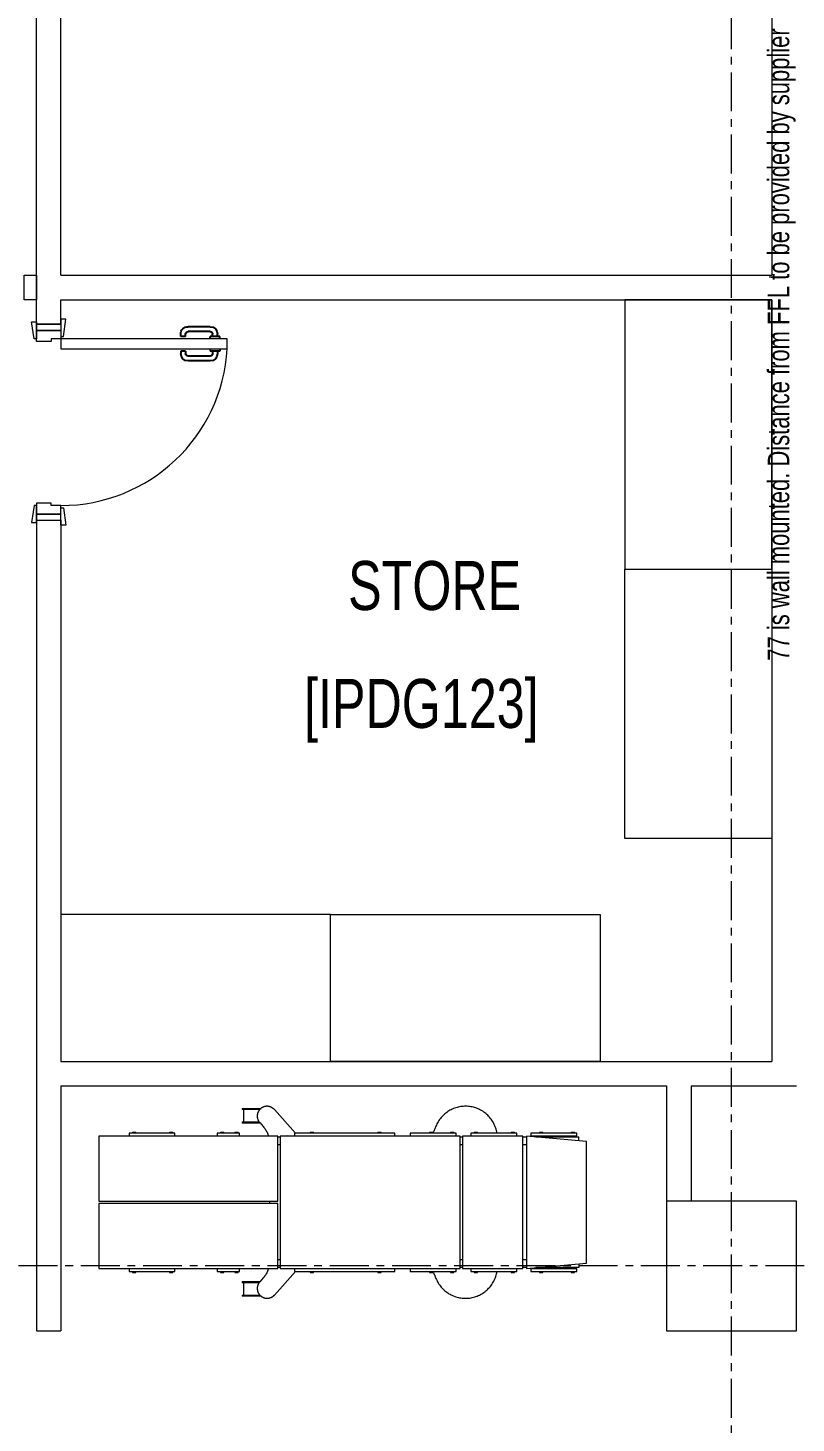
# Model space of a CAD drawing. Header units: millimetres. Extents: x 26027 to 581921, y 7230 to 233891.
# Drawn here: x 485127 to 488262, y 192654 to 198350 of the extents above; entities that cross this region are included whole.
import ezdxf

# ---------------------------------------------------------------- set-up
doc = ezdxf.new("R2010")
doc.units = ezdxf.units.MM
doc.header["$LTSCALE"] = 5
doc.linetypes.add('CENTER', pattern=[50.8, 31.75, -6.35, 6.35, -6.35])
for name, color, linetype, lineweight in [('72_EGR_BASE_TEXT', 7, 'Continuous', 5), ('A-GENM', 17, 'Continuous', 5), ('Aluminum', 7, 'Continuous', 5), ('Medical Equipment and Furniture', 163, 'Continuous', 0), ('Medical Equipment and Furniture1', 163, 'Continuous', 5), ('Structure', 20, 'Continuous', 5), ('Walls', 32, 'Continuous', 5)]:
    doc.layers.add(name, color=color, linetype=linetype, lineweight=lineweight)
doc.layers.add('axes', color=9, linetype='Continuous')
doc.layers.add('GE-ARCHITECTURAL_ELEMENTS', color=8, linetype='Continuous')
doc.layers.add('Wooden Joinery', color=7, linetype='Continuous', lineweight=5, true_color=0xffdcd1)
doc.styles.add('X3G_ENTITY_257CFD', font='swisscl.ttf', dxfattribs={"height": 200})
doc.styles.add('X3G_ENTITY_2587EA', font='swisscl.ttf', dxfattribs={"height": 200})

# ---------------------------------------------------------------- blocks, each defined once
blk = doc.blocks.new('4 STORAGE SHELVES - STAINLESS STEEL - 110X60x180')
at = {"layer": 'Medical Equipment and Furniture1'}
blk.add_lwpolyline([(285.5706, -199.093), (286.6706, -199.093), (286.6706, -198.493), (285.5706, -198.493)], close=True, dxfattribs=at)
blk = doc.blocks.new('A$C72370EFE')
at = {"layer": 'GE-ARCHITECTURAL_ELEMENTS'}
for p, q in [((-0.01, -0.04), (-0.02, -0.04)), ((-0.01, -0.03), (-0.01, -0.07)), ((0, -0.03), (-0.01, -0.03)), ((0.04, -0.03), (0.05, -0.03)), ((0.05, -0.03), (0.05, -0.07)), ((0.05, -0.04), (0.06, -0.04)), ((-0.05, -0.07), (-0.05, -0.16)), ((-0.03, -0.07), (-0.03, -0.16)), ((-0.01, -0.06), (-0.02, -0.06)), ((0, -0.07), (-0.01, -0.07)), ((0.04, -0.07), (0.05, -0.07)), ((0.05, -0.06), (0.06, -0.06)), ((0.07, -0.07), (0.07, -0.16)), ((0.09, -0.07), (0.09, -0.16)), ((-0.01, -0.17), (-0.02, -0.17)), ((-0.01, -0.17), (-0.01, -0.19)), ((0.05, -0.17), (0.06, -0.17)), ((0.05, -0.17), (0.05, -0.19)), ((-0.01, -0.19), (-0.02, -0.19)), ((0.05, -0.19), (0.06, -0.19))]:
    blk.add_line(p, q, dxfattribs=at)
for centre, radius, start, end in [((-0.02, -0.07), 0.03, 90, 180), ((0.06, -0.07), 0.03, 0, 90), ((-0.02, -0.07), 0.01, 90, 180), ((0.06, -0.07), 0.01, 0, 90), ((-0.02, -0.16), 0.03, 180, 270), ((-0.02, -0.16), 0.01, 180, 270), ((0.06, -0.16), 0.01, 270, 0), ((0.06, -0.16), 0.03, 270, 0)]:
    blk.add_arc(centre, radius, start, end, dxfattribs=at)
blk = doc.blocks.new('Alphaclassic Pro - Alphaclassic Pro-9807168-Grundriss 1-50')
at = {"layer": 'A-GENM'}
for p, q in [((338.1, 378.6), (252.4, 282.3)), ((339.6, 383.6), (339.6, 379.8)), ((339.6, 383.6), (343.5, 383.6)), ((391.9, 383.6), (469.6, 383.6)), ((469.6, 378.7), (397.3, 378.7)), ((464.6, 328.6), (464.6, 378.6)), ((469.6, 378.7), (469.6, 383.6)), ((-887, 286), (-887, 282.4)), ((-873.4, 286), (-887, 286)), ((-873.4, 282.4), (-873.4, 286)), ((-757.6, 286), (-757.6, 282.4)), ((-744, 286), (-757.6, 286)), ((-744, 282.4), (-744, 286)), ((-642, 286), (-642, 282.4)), ((-628.4, 286), (-642, 286)), ((-628.4, 282.4), (-628.4, 286)), ((-491.3, 286), (-491.3, 282.4)), ((-477.7, 286), (-491.3, 286)), ((-477.7, 282.4), (-477.7, 286)), ((-394.7, 286), (-394.7, 282.4)), ((-381.1, 286), (-394.7, 286)), ((-381.1, 282.4), (-381.1, 286)), ((-317.3, 300.4), (-321.5, 310.8)), ((-308.4, 286), (-308.4, 282.4)), ((-294.8, 286), (-308.4, 286)), ((-294.8, 282.4), (-294.8, 286)), ((-97.2, 286), (-97.2, 282.3)), ((-83.6, 286), (-97.2, 286)), ((-83.6, 282.3), (-83.6, 286)), ((178.9, 286), (178.9, 282.3)), ((192.5, 286), (178.9, 286)), ((192.5, 282.3), (192.5, 286)), ((383.3, 309), (397.9, 325.4)), ((469.6, 323.6), (396.2, 323.6)), ((400, 328.6), (469.6, 328.6)), ((469.6, 323.6), (469.6, 328.6)), ((485.4, 286), (485.4, 282.4)), ((499, 286), (485.4, 286)), ((499, 282.4), (499, 286)), ((544.2, 286), (544.2, 282.4)), ((557.8, 286), (544.2, 286)), ((557.8, 282.4), (557.8, 286)), ((753, 286), (753, 282.4)), ((766.6, 286), (753, 286)), ((766.6, 282.4), (766.6, 286)), ((903.7, 286), (903.7, 282.4)), ((917.3, 286), (903.7, 286)), ((917.3, 282.4), (917.3, 286)), ((-690.4, 270), (-935.4, 248.6)), ((-935.4, 248.6), (-935.4, -248.6)), ((-904, 266.6), (-728.9, 266.6)), ((-904, 251.3), (-904, 266.6)), ((-708.9, 282.4), (-896.3, 282.4)), ((-896.3, 282.4), (-896.3, 271.7)), ((-896.3, 271.7), (-708.9, 271.7)), ((-887, 271.7), (-887, 270)), ((-887, 270), (-873.4, 270)), ((-873.4, 270), (-873.4, 271.7)), ((-757.6, 271.7), (-757.6, 270)), ((-757.6, 270), (-744, 270)), ((-744, 270), (-744, 271.7)), ((-708.9, 271.7), (-708.9, 282.4)), ((-690.4, -270), (-690.4, 270)), ((-690.4, 266.6), (-689, 266.6)), ((-689, 234.2), (-690.4, 234.2)), ((-689, 266.6), (-675.3, 266.6)), ((-675.3, 234.2), (-689, 234.2)), ((-430.4, 270), (-675.4, 270)), ((-675.4, 270), (-675.4, -270)), ((-463.9, 282.4), (-651.3, 282.4)), ((-651.3, 282.4), (-651.3, 271.7)), ((-651.3, 271.7), (-463.9, 271.7)), ((-642, 271.7), (-642, 270)), ((-628.4, 270), (-628.4, 271.7)), ((-571.6, 271.7), (-571.7, 270)), ((-491.3, 271.7), (-491.3, 270)), ((-477.7, 270), (-477.7, 271.7)), ((-463.9, 271.7), (-463.9, 282.4)), ((-430.4, -270), (-430.4, 270)), ((-430.4, 266.6), (-420.4, 266.6)), ((-420.4, 234.2), (-430.4, 234.2)), ((-420.4, 270), (-420.4, -270)), ((314.6, 270), (-420.4, 270)), ((-216.6, 282.4), (-404, 282.4)), ((-404, 282.4), (-404, 271.7)), ((-404, 271.7), (-216.6, 271.7)), ((-394.7, 271.7), (-394.7, 270)), ((-381.1, 270), (-381.1, 271.7)), ((-308.4, 271.7), (-308.4, 270)), ((-294.8, 270), (-294.8, 271.7)), ((-216.6, 271.7), (-216.6, 282.4)), ((256, 282.3), (-154, 282.3)), ((-154, 282.3), (-154, 271.7)), ((-154, 271.7), (256, 271.7)), ((-97.2, 271.7), (-97.2, 270)), ((-83.6, 270), (-83.6, 271.7)), ((178.9, 271.7), (178.9, 270)), ((192.5, 270), (192.5, 271.7)), ((242.8, 271.5), (241.4, 270)), ((256, 271.7), (256, 282.3)), ((314.6, -270), (314.6, 270)), ((314.6, 266.6), (324.6, 266.6)), ((324.6, 234.2), (314.6, 234.2)), ((324.6, 270), (324.6, 5)), ((1054.6, 270), (324.6, 270)), ((571.6, 282.4), (480.2, 282.4)), ((480.2, 282.4), (480.2, 271.7)), ((480.2, 271.7), (571.6, 271.7)), ((485.4, 271.7), (485.4, 270)), ((499, 270), (499, 271.7)), ((544.2, 271.7), (544.2, 270)), ((557.8, 270), (557.8, 271.7)), ((571.6, 271.7), (571.6, 282.4)), ((931.1, 282.4), (743.7, 282.4)), ((743.7, 282.4), (743.7, 271.7)), ((743.7, 271.7), (931.1, 271.7)), ((753, 271.7), (753, 270)), ((766.6, 270), (766.6, 271.7)), ((903.7, 271.7), (903.7, 270)), ((917.3, 270), (917.3, 271.7)), ((931.1, 271.7), (931.1, 282.4)), ((1054.6, 5), (1054.6, 270)), ((324.6, 5), (1054.6, 5)), ((358, -5), (358, 5)), ((1054.6, -5), (324.6, -5)), ((324.6, -5), (324.6, -270)), ((1054.6, -270), (1054.6, -5)), ((-935.4, -248.6), (-690.4, -270)), ((-904, -251.3), (-904, -266.6)), ((-728.9, -266.6), (-904, -266.6)), ((-708.9, -271.7), (-896.3, -271.7)), ((-896.3, -271.7), (-896.3, -282.4)), ((-896.3, -282.4), (-708.9, -282.4)), ((-887, -270), (-887, -271.7)), ((-887, -270), (-873.4, -270)), ((-887, -282.4), (-887, -286)), ((-873.4, -271.7), (-873.4, -270)), ((-873.4, -286), (-873.4, -282.4)), ((-757.6, -270), (-757.6, -271.7)), ((-757.6, -270), (-744, -270)), ((-757.6, -282.4), (-757.6, -286)), ((-744, -271.7), (-744, -270)), ((-744, -286), (-744, -282.4)), ((-708.9, -282.4), (-708.9, -271.7)), ((-690.4, -234.2), (-689, -234.2)), ((-689, -266.6), (-690.4, -266.6)), ((-689, -234.2), (-675.3, -234.2)), ((-675.3, -266.6), (-689, -266.6)), ((-675.4, -270), (-430.4, -270)), ((-463.9, -271.7), (-651.3, -271.7)), ((-651.3, -271.7), (-651.3, -282.4)), ((-651.3, -282.4), (-463.9, -282.4)), ((-642, -270), (-642, -271.7)), ((-642, -282.4), (-642, -286)), ((-628.4, -271.7), (-628.4, -270)), ((-628.4, -286), (-628.4, -282.4)), ((-571.7, -270), (-571.6, -271.7)), ((-491.3, -270), (-491.3, -271.7)), ((-491.3, -282.4), (-491.3, -286)), ((-477.7, -271.7), (-477.7, -270)), ((-477.7, -286), (-477.7, -282.4)), ((-463.9, -282.4), (-463.9, -271.7)), ((-430.4, -234.2), (-420.4, -234.2)), ((-420.4, -266.6), (-430.4, -266.6)), ((-420.4, -270), (314.6, -270)), ((-216.6, -271.7), (-404, -271.7)), ((-404, -271.7), (-404, -282.4)), ((-404, -282.4), (-216.6, -282.4)), ((-394.7, -270), (-394.7, -271.7)), ((-394.7, -282.4), (-394.7, -286)), ((-381.1, -271.7), (-381.1, -270)), ((-381.1, -286), (-381.1, -282.4)), ((-308.4, -270), (-308.4, -271.7)), ((-308.4, -282.4), (-308.4, -286)), ((-294.8, -271.7), (-294.8, -270)), ((-294.8, -286), (-294.8, -282.4)), ((-216.6, -282.4), (-216.6, -271.7)), ((-154, -271.7), (-154, -282.3)), ((256, -271.7), (-154, -271.7)), ((-154, -282.3), (256, -282.3)), ((-97.2, -270), (-97.2, -271.7)), ((-97.2, -282.3), (-97.2, -286)), ((-83.6, -271.7), (-83.6, -270)), ((-83.6, -286), (-83.6, -282.3)), ((178.9, -270), (178.9, -271.7)), ((178.9, -282.3), (178.9, -286)), ((192.5, -271.7), (192.5, -270)), ((192.5, -286), (192.5, -282.3)), ((252.4, -282.3), (338.1, -378.6)), ((256, -282.3), (256, -271.7)), ((314.6, -234.2), (324.6, -234.2)), ((324.6, -266.6), (314.6, -266.6)), ((324.6, -270), (1054.6, -270)), ((571.6, -271.7), (480.2, -271.7)), ((480.2, -271.7), (480.2, -282.4)), ((480.2, -282.4), (571.6, -282.4)), ((485.4, -270), (485.4, -271.7)), ((485.4, -282.4), (485.4, -286)), ((499, -271.7), (499, -270)), ((499, -286), (499, -282.4)), ((544.2, -270), (544.2, -271.7)), ((544.2, -282.4), (544.2, -286)), ((557.8, -271.7), (557.8, -270)), ((557.8, -286), (557.8, -282.4)), ((571.6, -282.4), (571.6, -271.7)), ((931.1, -271.7), (743.7, -271.7)), ((743.7, -271.7), (743.7, -282.4)), ((743.7, -282.4), (931.1, -282.4)), ((753, -270), (753, -271.7)), ((753, -282.4), (753, -286)), ((766.6, -271.7), (766.6, -270)), ((766.6, -286), (766.6, -282.4)), ((903.7, -270), (903.7, -271.7)), ((903.7, -282.4), (903.7, -286)), ((917.3, -271.7), (917.3, -270)), ((917.3, -286), (917.3, -282.4)), ((931.1, -282.4), (931.1, -271.7)), ((-873.4, -286), (-887, -286)), ((-744, -286), (-757.6, -286)), ((-628.4, -286), (-642, -286)), ((-477.7, -286), (-491.3, -286)), ((-381.1, -286), (-394.7, -286)), ((-321.5, -310.8), (-317.3, -300.4)), ((-294.8, -286), (-308.4, -286)), ((-83.6, -286), (-97.2, -286)), ((192.5, -286), (178.9, -286)), ((397.9, -325.4), (383.3, -309)), ((396.2, -323.6), (469.6, -323.6)), ((469.6, -328.6), (400, -328.6)), ((464.6, -378.7), (464.6, -328.6)), ((469.6, -328.6), (469.6, -323.6)), ((499, -286), (485.4, -286)), ((557.8, -286), (544.2, -286)), ((766.6, -286), (753, -286)), ((917.3, -286), (903.7, -286)), ((339.6, -379.8), (339.6, -383.6)), ((343.5, -383.6), (339.6, -383.6)), ((469.6, -383.6), (391.9, -383.6)), ((397.3, -378.7), (469.6, -378.7)), ((469.6, -383.6), (469.6, -378.7))]:
    blk.add_line(p, q, dxfattribs=at)
at = {"layer": 'A-GENM', "flags": 128}
for points in [[(-321.5, 310.8), (-323.6, 315.6), (-325.8, 320.3), (-328.2, 324.9), (-330.8, 329.4), (-333.6, 333.8), (-336.6, 338.1), (-339.7, 342.2), (-343, 346.3), (-346.4, 350.1), (-350, 353.9), (-353.8, 357.5), (-357.7, 360.9), (-361.7, 364.2), (-365.9, 367.4), (-370.1, 370.3), (-374.5, 373.1), (-379, 375.7), (-383.6, 378.2), (-388.3, 380.4), (-393.1, 382.4), (-397.9, 384.3), (-402.9, 386), (-407.9, 387.4), (-412.9, 388.7), (-418, 389.8), (-423.1, 390.6), (-428.3, 391.3), (-433.5, 391.7), (-438.7, 392), (-443.9, 392), (-449.1, 391.8), (-454.2, 391.4), (-459.4, 390.8), (-464.5, 390), (-469.6, 389), (-474.7, 387.8), (-479.7, 386.4), (-484.7, 384.8), (-489.5, 383), (-494.3, 381), (-499, 378.8), (-503.7, 376.4), (-508.2, 373.9), (-512.6, 371.1), (-516.9, 368.2), (-521.1, 365.2), (-525.2, 361.9), (-529.1, 358.5), (-532.9, 354.9), (-536.5, 351.2), (-540, 347.4), (-543.4, 343.4), (-546.5, 339.3), (-549.5, 335), (-552.4, 330.7), (-555, 326.2), (-557.5, 321.6), (-559.8, 317), (-561.9, 312.2), (-563.8, 307.4), (-565.5, 302.5), (-567.1, 297.5), (-568.4, 292.5), (-569.5, 287.4), (-570.4, 282.4)], [(397.9, 325.4), (398.9, 326.6), (399.9, 327.9), (400.8, 329.2), (401.7, 330.5), (402.6, 331.9), (403.3, 333.3), (404.1, 334.7), (404.7, 336.2), (405.3, 337.6), (405.9, 339.1), (406.4, 340.7), (406.8, 342.2), (407.1, 343.8), (407.4, 345.3), (407.7, 346.9), (407.8, 348.5), (408, 350.1), (408, 351.7), (408, 353.3), (407.9, 354.9), (407.7, 356.5), (407.5, 358.1), (407.3, 359.7), (406.9, 361.2), (406.5, 362.8), (406.1, 364.3), (405.5, 365.8), (405, 367.3), (404.3, 368.8), (403.6, 370.2), (402.9, 371.6), (402, 373), (401.2, 374.3), (400.3, 375.7), (399.3, 376.9), (398.3, 378.2), (397.2, 379.3), (396.1, 380.5), (394.9, 381.6), (393.7, 382.6), (392.5, 383.6), (391.2, 384.6), (389.9, 385.5), (388.5, 386.3), (387.1, 387.1), (385.7, 387.9), (384.2, 388.6), (382.8, 389.2), (381.3, 389.7), (379.7, 390.2), (378.2, 390.7), (376.7, 391.1), (375.1, 391.4), (373.5, 391.6), (371.9, 391.8), (370.3, 391.9), (368.7, 392), (367.1, 392), (365.5, 391.9), (363.9, 391.8), (362.3, 391.6), (360.8, 391.3), (359.2, 391), (357.6, 390.6), (356.1, 390.2), (354.6, 389.7), (353.1, 389.1), (351.6, 388.5), (350.2, 387.8), (348.8, 387.1), (347.4, 386.3), (346, 385.4), (344.7, 384.5), (343.4, 383.6), (342.2, 382.5), (341, 381.5), (339.8, 380.4), (338.7, 379.2), (338.1, 378.6)], [(-308.8, 284), (-310.9, 287.4), (-312.8, 290.9), (-314.6, 294.4), (-316.3, 298.1), (-317.3, 300.4)], [(361.9, 270.2), (363.1, 274), (364.4, 277.8), (365.9, 281.5), (367.5, 285.1), (369.3, 288.7), (371.2, 292.2), (373.3, 295.7), (375.5, 299), (377.8, 302.3), (380.2, 305.4), (382.8, 308.5), (383.3, 309)], [(-570.3, -282.7), (-569.4, -287.8), (-568.3, -292.9), (-566.9, -297.9), (-565.4, -302.9), (-563.7, -307.8), (-561.7, -312.6), (-559.6, -317.4), (-557.3, -322), (-554.8, -326.6), (-552.1, -331.1), (-549.3, -335.4), (-546.3, -339.6), (-543.1, -343.7), (-539.7, -347.7), (-536.2, -351.6), (-532.6, -355.3), (-528.8, -358.8), (-524.8, -362.2), (-520.8, -365.4), (-516.6, -368.5), (-512.2, -371.4), (-507.8, -374.1), (-503.3, -376.7), (-498.6, -379), (-493.9, -381.2), (-489.1, -383.2), (-484.2, -385), (-479.3, -386.5), (-474.3, -387.9), (-469.2, -389.1), (-464.1, -390.1), (-459, -390.9), (-453.8, -391.5), (-448.6, -391.8), (-443.4, -392), (-438.2, -391.9), (-433, -391.7), (-427.8, -391.2), (-422.7, -390.6), (-417.6, -389.7), (-412.5, -388.6), (-407.4, -387.3), (-402.4, -385.8), (-397.5, -384.2), (-392.7, -382.3), (-387.9, -380.2), (-383.2, -378), (-378.6, -375.5), (-374.1, -372.9), (-369.8, -370.1), (-365.5, -367.1), (-361.4, -364), (-357.3, -360.7), (-353.5, -357.2), (-349.7, -353.6), (-346.1, -349.8), (-342.7, -345.9), (-339.4, -341.9), (-336.3, -337.7), (-333.4, -333.4), (-330.6, -329), (-328, -324.5), (-325.6, -319.9), (-323.4, -315.2), (-321.5, -310.8)], [(-317.3, -300.4), (-315.7, -296.8), (-314, -293.2), (-312.1, -289.6), (-310.1, -286.2), (-308.4, -283.4)], [(241.4, -270), (242.6, -271.3), (242.8, -271.5)], [(383.3, -309), (380.7, -306), (378.2, -302.8), (375.9, -299.6), (373.7, -296.3), (371.6, -292.9), (369.6, -289.4), (367.8, -285.8), (366.2, -282.1), (364.7, -278.4), (363.3, -274.7), (362.1, -270.9), (361.9, -270)], [(338.1, -378.6), (339.2, -379.8), (340.3, -380.9), (341.5, -382), (342.7, -383), (344, -384), (345.3, -384.9), (346.6, -385.8), (348, -386.6), (349.4, -387.4), (350.8, -388.1), (352.3, -388.8), (353.8, -389.4), (355.3, -389.9), (356.8, -390.4), (358.4, -390.8), (359.9, -391.2), (361.5, -391.5), (363.1, -391.7), (364.7, -391.9), (366.3, -392), (367.9, -392), (369.5, -392), (371.1, -391.9), (372.6, -391.7), (374.2, -391.5), (375.8, -391.2), (377.4, -390.9), (378.9, -390.5), (380.4, -390), (382, -389.5), (383.4, -388.9), (384.9, -388.3), (386.3, -387.5), (387.8, -386.8), (389.1, -386), (390.5, -385.1), (391.8, -384.2), (393, -383.2), (394.3, -382.2), (395.5, -381.1), (396.6, -380), (397.7, -378.8), (398.7, -377.6), (399.7, -376.3), (400.7, -375.1), (401.6, -373.7), (402.4, -372.4), (403.2, -371), (403.9, -369.6), (404.6, -368.1), (405.2, -366.6), (405.8, -365.1), (406.3, -363.6), (406.7, -362.1), (407.1, -360.5), (407.4, -358.9), (407.6, -357.4), (407.8, -355.8), (407.9, -354.2), (408, -352.6), (408, -351), (407.9, -349.4), (407.8, -347.8), (407.6, -346.2), (407.3, -344.6), (407, -343.1), (406.6, -341.5), (406.1, -340), (405.6, -338.4), (405.1, -337), (404.4, -335.5), (403.7, -334), (403, -332.6), (402.2, -331.2), (401.3, -329.9), (400.4, -328.6), (399.5, -327.3), (398.4, -326.1), (397.9, -325.4)]]:
    blk.add_lwpolyline(points, dxfattribs=at)
at = {"layer": 'A-GENM'}
for centre, start, end in [((285.7, 250.9), 75, 105), ((285.7, -250.9), 255, 285)]:
    blk.add_arc(centre, 20, start, end, dxfattribs=at)

msp = doc.modelspace()

# ---------------------------------------------------------------- linework, layer by layer
at = {"layer": 'Aluminum', "elevation": -2.4}
msp.add_lwpolyline([(485112.1, 197240.3), (485112.1, 197340.3), (485162.1, 197340.3), (485162.1, 197240.3)], close=True, dxfattribs=at)
at = {"layer": 'axes', "linetype": 'CENTER', "lineweight": 0}
for p, q in [((487998.8, 120285.6, 0), (487998.8, 210035.3, 0)), ((544175.8, 193295.3, 2.4), (460984.3, 193295.3, 2.4))]:
    msp.add_line(p, q, dxfattribs=at)
at = {"layer": 'Structure', "elevation": 0}
msp.add_lwpolyline([(487733.8, 193030.3), (488263.8, 193030.3), (488263.8, 193560.3), (487733.8, 193560.3)], close=True, dxfattribs=at)
at = {"layer": 'Walls'}
for p, q in [((485162.1, 197140.3, -2.4), (485162.1, 200535.3, -2.4)), ((485262.1, 197340.3, -2.4), (485262.1, 200535.3, -2.4)), ((488163.8, 199230.3, 0), (488163.8, 197340.3, -2.4)), ((485262.1, 197340.3, -2.4), (488163.8, 197340.3, -2.4)), ((485262.1, 197240.3, -2.4), (488163.8, 197240.3, -2.4)), ((485262.1, 197140.3, -2.4), (485262.1, 197240.3, -2.4)), ((488163.8, 197240.3, -2.4), (488163.8, 194130.3, 0)), ((485262.1, 197140.3, -2.4), (485162.1, 197140.3, -2.4)), ((485162.1, 196340.3, -2.4), (485262.1, 196340.3, -2.4)), ((485162.1, 196340.3, -2.4), (485162.1, 193030.3, 0)), ((485262.1, 196340.3, -2.4), (485262.1, 194130.3, 0)), ((485262.1, 194130.3, 0), (488163.8, 194130.3, 0)), ((485262.1, 194030.3, 0), (487733.8, 194030.3, 0)), ((485262.1, 194030.3, 0), (485262.1, 193030.3, 0)), ((487733.8, 194030.3, 0), (487733.8, 193560.3, 0)), ((487833.8, 194030.3, 0), (488263.8, 194030.3, 0)), ((487833.8, 194030.3, 0), (487833.8, 193560.3, 0)), ((485162.1, 193030.3, 0), (485262.1, 193030.3, 0))]:
    msp.add_line(p, q, dxfattribs=at)
at = {"layer": 'Wooden Joinery', "elevation": -2.4}
for points in [[(485262.1, 197090.3), (485272.1, 197090.3), (485282.1, 197160.3), (485262.1, 197160.3)], [(485162.1, 197080.3), (485152.1, 197080.3), (485142.1, 197150.3), (485162.1, 197150.3)], [(485262.1, 197040.3), (485940.9, 197040.3), (485940.9, 197080.3), (485262.1, 197080.3)], [(485162.1, 196400.3), (485152.1, 196400.3), (485142.1, 196330.3), (485162.1, 196330.3)], [(485262.1, 196390.3), (485272.1, 196390.3), (485282.1, 196320.3), (485262.1, 196320.3)]]:
    msp.add_lwpolyline(points, close=True, dxfattribs=at)
for points in [[(485262.1, 197115.3), (485162.1, 197115.3), (485162.1, 197140.3), (485262.1, 197140.3), (485262.1, 197115.3)], [(485262.1, 197115.3), (485262.1, 197080.3), (485222.1, 197080.3), (485222.1, 197070.3), (485162.1, 197070.3), (485162.1, 197115.3), (485262.1, 197115.3)], [(485262.1, 196365.3), (485262.1, 196400.3), (485222.1, 196400.3), (485222.1, 196410.3), (485162.1, 196410.3), (485162.1, 196365.3), (485262.1, 196365.3)], [(485262.1, 196365.3), (485162.1, 196365.3), (485162.1, 196340.3), (485262.1, 196340.3), (485262.1, 196365.3)]]:
    msp.add_lwpolyline(points, dxfattribs=at)
at = {"layer": 'Wooden Joinery'}
msp.add_arc((485262.1, 197080.3, -2.4), 680, 270, 356.6275, dxfattribs=at)

# ---------------------------------------------------------------- block references
at = {"layer": 'A-GENM', "rotation": 180}
msp.add_blockref('Alphaclassic Pro - Alphaclassic Pro-9807168-Grundriss 1-50', (486471, 193555.2, 0), dxfattribs=at)
at = {"layer": 'Medical Equipment and Furniture', "yscale": 1000, "zscale": 1000, "rotation": 270}
for p, xscale in [((686656.8, 482810.9, -2.4), 1000), ((686656.8, -90530.4, -2.4), -1000)]:
    msp.add_blockref('4 STORAGE SHELVES - STAINLESS STEEL - 110X60x180', p, dxfattribs=dict(at, xscale=xscale))
at = {"layer": 'Medical Equipment and Furniture', "yscale": 1000, "zscale": 1000}
for p, xscale in [((199691.4, 393223.3, 0), 1000), ((773032.7, 393223.3, 0), -1000)]:
    msp.add_blockref('4 STORAGE SHELVES - STAINLESS STEEL - 110X60x180', p, dxfattribs=dict(at, xscale=xscale))
at = {"layer": 'Wooden Joinery', "xscale": -999.9999999998856, "yscale": 999.9999999998856, "zscale": 999.9999999998856, "rotation": 270}
msp.add_blockref('A$C72370EFE', (485940.9, 197040.3, -2.4), dxfattribs=at)

# ---------------------------------------------------------------- texts
at = {"layer": '72_EGR_BASE_TEXT', "char_height": 200, "attachment_point": 2, "style": 'X3G_ENTITY_2587EA'}
for s, insert in [('STORE', (486787, 196173.4)), ('[IPDG123]', (486732.7, 195692.1))]:
    msp.add_mtext(s, dxfattribs=dict(at, insert=insert))
at = {"layer": 'Medical Equipment and Furniture', "color": 1, "insert": (488146.8, 197057.5, -2.4), "char_height": 87.473, "width": 3260.537, "attachment_point": 2, "rotation": 90, "style": 'X3G_ENTITY_257CFD'}
msp.add_mtext('77 is wall mounted. Distance from FFL to be provided by supplier', dxfattribs=at)

doc.saveas('drawing.dxf')
